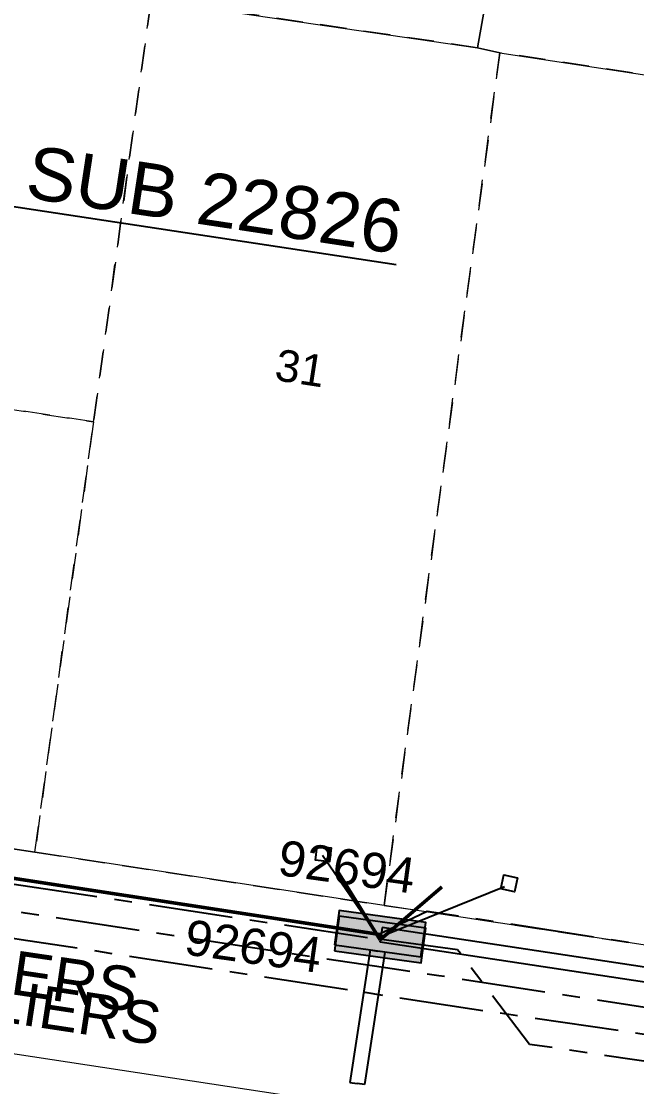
# Model space of a CAD drawing. Header units: metres. Extents: x 277548 to 280124, y 6243677 to 6246862.
# Drawn here: x 278900.5 to 278935.4, y 6245208.7 to 6245269 of the extents above; entities that cross this region are included whole.
import ezdxf
from ezdxf.enums import TextEntityAlignment as Align

# ---------------------------------------------------------------- set-up
doc = ezdxf.new("R2010")
doc.units = ezdxf.units.M
for name, pattern in [('Dash', [5, 3, -2]), ('DIVIDE', [1.25, 0.5, -0.25, 0, -0.25, 0, -0.25]), ('IECLCENT', [15.5, 9.5, -2, 2, -2])]:
    doc.linetypes.add(name, pattern=pattern)
doc.layers.get('0').update_dxf_attribs({"color": 6})
doc.layers.add('_User ZMEDIAN-1-1', color=7, linetype='Continuous', lineweight=0, true_color=0x949494)
doc.layers.add('_User ZSTG1-1-1', color=7, linetype='Continuous', lineweight=0, true_color=0x0000f0)
doc.layers.add('Cadastre Land Parcels_SP_EXT', color=9, linetype='Continuous', lineweight=5)
doc.layers.add('Cadastre Roads_SP_EXT', color=94, linetype='Continuous', lineweight=15)
for name, color, linetype in [('Duct_SP_EXT', 7, 'Continuous'), ('Notes_HV_MISC', 7, 'Continuous'), ('Notes_LV_MISC', 7, 'Continuous'), ('Notes_SP_MISC', 7, 'Continuous'), ('Services_SP_EXT', 7, 'Continuous'), ('SupportsUG_SP_LV_EXT', 7, 'Continuous')]:
    doc.layers.add(name, color=color, linetype=linetype)
doc.styles.add('iecARIAL', font='arial.ttf', dxfattribs={"height": 2})
doc.styles.get("Standard").update_dxf_attribs({"font": 'arial.ttf'})

# ---------------------------------------------------------------- blocks, each defined once
blk = doc.blocks.new('CCP_EXT')
at = {"flags": 9}
for tag, p in [('OWNED_BY', (0, -1)), ('USAGE', (0, -1.2)), ('STATE', (0, -1.8)), ('LEGEND', (0, -1.4)), ('LIFE_SUPPORT', (0, -1.6)), ('NOTES', (0, -2))]:
    blk.add_attdef(tag, text='', height=0.2, dxfattribs=at).set_placement(p, align=Align.MIDDLE_LEFT)
blk.add_wipeout([(0, 0.566), (0.566, 0), (0, -0.566), (-0.566, 0)])
blk.add_lwpolyline([(-0.566, 0), (0, 0.566), (0.566, 0), (0, -0.566), (-0.566, 0)])
at = {"flags": 1}
blk.add_attdef('Z', (0, 0), '', height=0.2, dxfattribs=at)
at = {"flags": 9}
for tag, p in [('CCP_TYPE', (0, 0)), ('OPERATING_VOLTAGE', (0, -0.6)), ('CONSTRUCTED_VOLTAGE', (0, -0.2)), ('NO_PHASES', (0, -0.4)), ('ORIENTATION', (0, -0.8))]:
    blk.add_attdef(tag, text='', height=0.2, dxfattribs=at).set_placement(p, align=Align.MIDDLE_LEFT)
blk = doc.blocks.new('PILLAR_EXT')
blk.add_hatch(color=256).paths.add_polyline_path([(-2.475, 0.99), (-2.475, -0.99), (2.475, -0.99), (2.475, 0.99)])
blk.add_lwpolyline([(-2.475, -0.99), (2.475, -0.99), (2.475, 0.99), (-2.475, 0.99)], close=True)
at = {"style": 'iecARIAL', "flags": 8}
blk.add_attdef('ASSET_NUM', text='', height=2, dxfattribs=at).set_placement((1.5, 3.5), align=Align.MIDDLE_RIGHT)
for tag, p, flags in [('OWNED_BY', (0, -0.2), 9), ('STATE', (0, -0.4), 9), ('SUPPORT_TYPE', (0, -0.6), 9), ('USAGE', (0, -0.8), 9), ('LEGEND', (0, -1), 9), ('LOCATION', (0, -1.2), 9), ('NOTES', (0, -1.4), 9), ('STREETNAME', (0, -1.8), 9), ('SUBURB', (0, -2), 1), ('PARENT', (0, -1.6), 9)]:
    blk.add_attdef(tag, p, '', height=0.2, dxfattribs=dict(flags=flags))

msp = doc.modelspace()

# ---------------------------------------------------------------- linework, layer by layer
at = {"layer": '_User ZMEDIAN-1-1', "linetype": 'Continuous'}
msp.add_line((279145.78019, 6245173.1804), (278862.73492, 6245216.21157), dxfattribs=at)
at = {"layer": '_User ZSTG1-1-1', "color": 252, "linetype": 'Dash', "ltscale": 0.5, "true_color": 0x878787}
for points in [[(278887.84701, 6245273.31802), (278867.95503, 6245276.34199), (278864.69803, 6245252.41702), (278904.63798, 6245246.34503), (278907.89498, 6245270.27001), (278907.73898, 6245270.29298), (278887.84701, 6245273.31802)], [(278927.65304, 6245267.26697), (278926.37902, 6245267.54998), (278907.89498, 6245270.27001), (278904.63798, 6245246.34503), (278901.318, 6245221.95701), (278921.09496, 6245218.95097), (278927.65304, 6245267.26697)], [(278947.52302, 6245264.24599), (278927.65304, 6245267.26697), (278921.09496, 6245218.95097), (278940.87502, 6245215.94298), (278947.88598, 6245264.24104), (278947.52302, 6245264.24599)], [(278904.63798, 6245246.34503), (278864.69803, 6245252.41702), (278861.916, 6245231.99399), (278865.33102, 6245227.42904), (278901.318, 6245221.95701), (278904.63798, 6245246.34503)]]:
    msp.add_lwpolyline(points, close=True, dxfattribs=at)
at = {"layer": 'Cadastre Land Parcels_SP_EXT', "linetype": 'Continuous'}
for points in [[(278935.19002, 6245316.99399), (278915.29796, 6245320.01903), (278907.73898, 6245270.29298), (278907.89498, 6245270.27001), (278926.37902, 6245267.54998), (278935.19002, 6245316.99399)], [(278955.082, 6245313.97204), (278935.19002, 6245316.99399), (278926.37902, 6245267.54998), (278927.65304, 6245267.26697), (278947.52302, 6245264.24599), (278955.082, 6245313.97204)]]:
    msp.add_lwpolyline(points, close=True, dxfattribs=at)
at = {"layer": 'Cadastre Roads_SP_EXT', "linetype": 'Continuous'}
msp.add_lwpolyline([(279039.77001, 6245200.90801), (279019.99199, 6245203.91499), (279000.21204, 6245206.92101), (278980.43296, 6245209.92897), (278960.65398, 6245212.93702), (278940.87499, 6245215.94303), (278921.09503, 6245218.95099), (278901.31799, 6245221.95701), (278865.33101, 6245227.42896), (278861.91597, 6245231.99401), (278864.69804, 6245252.41701), (278867.95502, 6245276.34204)], dxfattribs=at)
at = {"layer": 'Duct_SP_EXT'}
for p, q in [((278920.86475, 6245216.87146), (278920.92764, 6245217.28673)), ((278920.99052, 6245217.70199), (278920.92764, 6245217.28673)), ((278940.74592, 6245214.71056), (278920.99052, 6245217.70199)), ((278940.62015, 6245213.88003), (278920.86475, 6245216.87146)), ((278920.31349, 6245216.42555), (278919.15992, 6245208.91909)), ((278921.14375, 6245216.29796), (278919.99018, 6245208.7915)), ((278920.31349, 6245216.42555), (278920.72862, 6245216.36175)), ((278921.14375, 6245216.29796), (278920.72862, 6245216.36175)), ((278919.15992, 6245208.91909), (278919.57505, 6245208.85529)), ((278919.99018, 6245208.7915), (278919.57505, 6245208.85529))]:
    msp.add_line(p, q, dxfattribs=at)
at = {"layer": 'Notes_LV_MISC', "linetype": 'IECLCENT', "ltscale": 0.5, "flags": 128}
for points in [[(278920.86334, 6245217.34629), (278923.54029, 6245218.62806), (278927.48938, 6245218.01907), (278927.52252, 6245218.01129), (278939.55004, 6245216.13588)], [(278920.82394, 6245217.05773), (278925.25692, 6245216.45246), (278929.32945, 6245211.09196), (278942.84238, 6245209.11232), (278945.0116, 6245210.76034), (278960.25089, 6245208.43907), (278960.25089, 6245208.43907), (279001.6735, 6245202.15269), (279005.03661, 6245204.70773), (279037.30743, 6245199.78931), (279037.30743, 6245199.78931), (279039.62602, 6245199.43593)]]:
    msp.add_lwpolyline(points, dxfattribs=at)
at = {"layer": 'Notes_SP_MISC', "linetype": 'IECLCENT', "ltscale": 0.5, "const_width": 0.2, "flags": 128}
msp.add_lwpolyline([(278920.86979, 6245216.99896), (278924.37173, 6245219.99574)], dxfattribs=at)

# ---------------------------------------------------------------- block references
at = {"layer": 'SupportsUG_SP_LV_EXT'}
ref = msp.add_blockref('PILLAR_EXT', (278920.8739, 6245217.01559), dxfattribs=dict(at, rotation=352.0867595027923))
ref.add_attrib('ASSET_NUM', '92694', dxfattribs={"layer": '0', "height": 2, "rotation": 352.0867595, "style": 'iecARIAL'}).set_placement((278917.53687, 6245216.10533), align=Align.MIDDLE_RIGHT)

# ---------------------------------------------------------------- texts
at = {"layer": 'Cadastre Land Parcels_SP_EXT'}
msp.add_text('31', height=1.8, rotation=351.28, dxfattribs=at).set_placement((278914.82966, 6245248.72334))
at = {"layer": 'Cadastre Roads_SP_EXT'}
msp.add_text('ST HELIERS', height=2.5, rotation=351.59645, dxfattribs=at).set_placement((278897.06346, 6245215.6084), align=Align.MIDDLE_CENTER)
at = {"layer": 'Notes_HV_MISC', "color": 7, "linetype": 'DIVIDE'}
msp.add_text('%%UPM SUB 22826', height=3, rotation=351.3555561, dxfattribs=at).set_placement((278893.31741, 6245260.19335))
at = {"layer": 'Notes_HV_MISC'}
msp.add_text('ST HELIERS', height=2.5, rotation=351.59645, dxfattribs=at).set_placement((278897.06346, 6245215.6084), align=Align.MIDDLE_CENTER)
at = {"layer": 'Notes_LV_MISC', "color": 7}
msp.add_text('ST HELIERS', height=2.4, rotation=351.3555561, dxfattribs=at).set_placement((278898.75539, 6245213.66759), align=Align.MIDDLE_CENTER)

# ---------------------------------------------------------------- next in the draw order: block references
at = {"layer": 'Services_SP_EXT'}
for p, rotation in [((278917.65105, 6245221.86435), 307.8957209346925), ((278928.18069, 6245220.19858), 213.1343306178479)]:
    msp.add_blockref('CCP_EXT', p, dxfattribs=dict(at, rotation=rotation))

# ---------------------------------------------------------------- next in the draw order: block references
for p, rotation in [((278917.65105, 6245221.86435), 307.8957209346925), ((278928.18069, 6245220.19858), 213.1343306178479)]:
    msp.add_blockref('CCP_EXT', p, dxfattribs=dict(at, rotation=rotation))

# ---------------------------------------------------------------- next in the draw order: linework, layer by layer
at = {"layer": 'Notes_LV_MISC', "linetype": 'IECLCENT', "ltscale": 0.5, "flags": 128}
for points in [[(278883.69727, 6245247.73316), (278888.50347, 6245247.07628), (278887.21423, 6245237.57498), (278863.13088, 6245240.86652), (278861.14424, 6245226.33087), (278861.36648, 6245226.03371), (278920.84972, 6245217.02145)], [(278861.90748, 6245243.04988), (278860.41744, 6245243.25343), (278857.99527, 6245225.53106), (278859.70284, 6245223.24778), (278900.54236, 6245217.02208), (278926.06017, 6245213.08844), (278942.41584, 6245210.69013), (278944.57843, 6245212.33266), (278954.13382, 6245210.88634)], [(278960.32948, 6245211.59451), (278944.19779, 6245213.92716), (278941.95855, 6245212.22641), (278924.19462, 6245214.96004), (278920.5433, 6245215.49692), (278900.76786, 6245218.50523), (278860.54582, 6245224.62662), (278859.56818, 6245225.93388), (278861.90748, 6245243.04988)]]:
    msp.add_lwpolyline(points, dxfattribs=at)
at = {"layer": 'Notes_SP_MISC', "linetype": 'IECLCENT', "ltscale": 0.5, "const_width": 0.2, "flags": 128}
for points in [[(278920.92763, 6245217.2867), (278901.14502, 6245220.32273), (278878.8353, 6245223.74659)], [(278920.86979, 6245216.99896), (278918.44115, 6245220.90572)]]:
    msp.add_lwpolyline(points, dxfattribs=at)
at = {"layer": 'Services_SP_EXT'}
for points in [[(278920.87397, 6245217.01569), (278917.61329, 6245221.77563)], [(278920.91767, 6245217.17843), (278927.90954, 6245220.02101)]]:
    msp.add_lwpolyline(points, dxfattribs=at)

# ---------------------------------------------------------------- next in the draw order: block references
at = {"layer": 'Notes_LV_MISC'}
ref = msp.add_blockref('PILLAR_EXT', (278920.86771, 6245217.34563), dxfattribs=dict(at, rotation=352.0867595027923))
ref.add_attrib('ASSET_NUM', '92694', dxfattribs={"layer": '0', "height": 2, "rotation": 352.0867595, "style": 'iecARIAL'}).set_placement((278922.83528, 6245220.60579), align=Align.MIDDLE_RIGHT)

doc.saveas('drawing.dxf')
